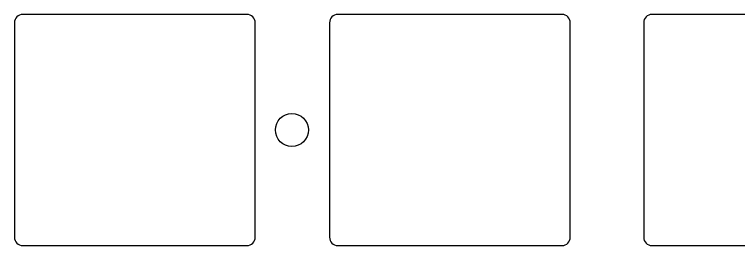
# Model space of a CAD drawing. Header units: millimetres. Extents: x -10 to 277, y -95 to 18.
# Drawn here: x 16.51 to 60.42, y -64.15 to -50.15 of the extents above; entities that cross this region are included whole.
import ezdxf

# ---------------------------------------------------------------- set-up
doc = ezdxf.new("R2010")
doc.units = ezdxf.units.MM
doc.header["$MEASUREMENT"] = 0
doc.layers.get('0').update_dxf_attribs({"linetype": 'CONTINUOUS'})
doc.layers.add('Edge.Cuts', color=53, linetype='CONTINUOUS')

msp = doc.modelspace()

# ---------------------------------------------------------------- linework, layer by layer
msp.add_lwpolyline([(16.5125, -50.65), (16.5125, -63.65, 0.414212391), (17.0125, -64.15), (30.6125, -64.15, 0.414213562), (31.1125, -63.65), (31.1125, -50.65, 0.414213562), (30.6125, -50.15), (17.0125, -50.15, 0.414212391)], format="xyb", close=True)
msp.add_circle((33.3375, -57.15), 1)
at = {"layer": 'Edge.Cuts', "linetype": 'Continuous'}
for p, q in [((49.721416, -50.15), (36.121416, -50.15)), ((68.771416, -50.15), (55.171416, -50.15)), ((35.621416, -50.65), (35.621416, -63.65)), ((50.221416, -63.65), (50.221416, -50.65)), ((54.671416, -50.65), (54.671416, -63.65)), ((36.121416, -64.15), (49.721416, -64.15)), ((55.171416, -64.15), (68.771416, -64.15))]:
    msp.add_line(p, q, dxfattribs=at)
at = {"layer": 'Edge.Cuts'}
for centre, start, end in [((36.121416, -50.65), 90, 180), ((49.721416, -50.65), 0, 90), ((55.171416, -50.65), 90, 180), ((36.121416, -63.65), 180, 270), ((49.721416, -63.65), 270, 0), ((55.171416, -63.65), 180, 270)]:
    msp.add_arc(centre, 0.5, start, end, dxfattribs=at)

doc.saveas('drawing.dxf')
